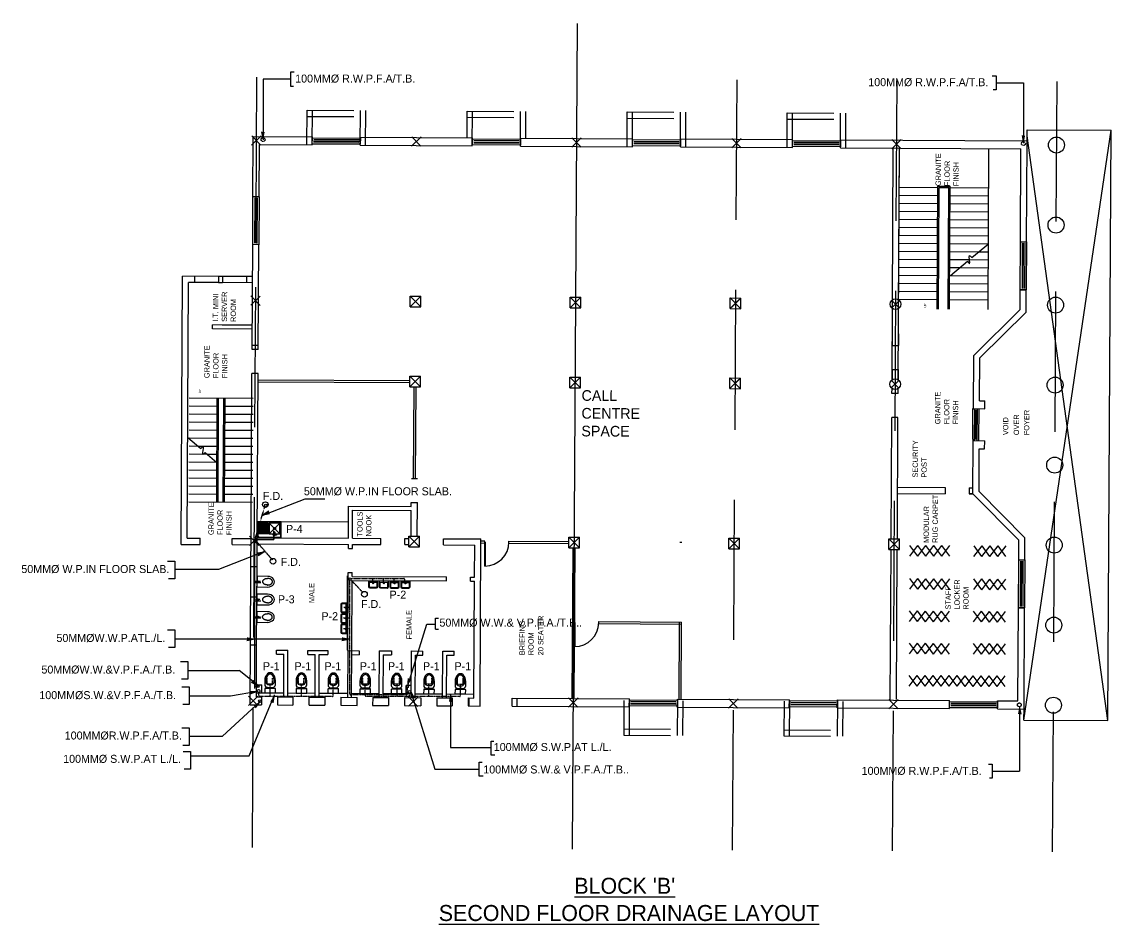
# Model space of a CAD drawing. Extents: x -2017610 to 288295, y -481381 to 250994.
# Drawn here: x 22528 to 63374, y -198525 to -164694 of the extents above; entities that cross this region are included whole.
import ezdxf

# ---------------------------------------------------------------- set-up
doc = ezdxf.new("R2010")
doc.units = 0
doc.header["$LTSCALE"] = 7
doc.header["$MEASUREMENT"] = 0
doc.linetypes.add('DASHED2', pattern=[0.375, 0.25, -0.125])
doc.linetypes.add('HIDDEN', pattern=[0.375, 0.25, -0.125])
doc.layers.get('0').update_dxf_attribs({"linetype": 'CONTINUOUS'})
for name, color, linetype in [('DIM', 1, 'CONTINUOUS'), ('DOORS', 8, 'CONTINUOUS'), ('DRAINAGE', 6, 'CONTINUOUS'), ('FIXTURES', 7, 'CONTINUOUS'), ('GRIDLINES', 8, 'DASHED2'), ('HANDRAILS', 8, 'CONTINUOUS'), ('LAYER1', 8, 'CONTINUOUS'), ('LAYER2', 8, 'CONTINUOUS'), ('LAYER4', 8, 'CONTINUOUS'), ('LAYER5', 8, 'CONTINUOUS'), ('SUPERVISOR_S_SEAT', 8, 'CONTINUOUS'), ('TEXT', 8, 'CONTINUOUS'), ('TEXT3', 8, 'CONTINUOUS'), ('WALLS', 8, 'CONTINUOUS'), ('WIN_DOORS', 8, 'CONTINUOUS'), ('WINDOWS_DOORS', 8, 'CONTINUOUS')]:
    doc.layers.add(name, color=color, linetype=linetype)
doc.styles.add('LUCY', font='lsansi.ttf')
doc.styles.add('STYLUS', font='stylu.ttf')

# ---------------------------------------------------------------- blocks, each defined once
blk = doc.blocks.new('W1800')
at = {"layer": 'WINDOWS_DOORS'}
for p, q in [((0, -1800), (0, 0)), ((0, 0), (230, 0)), ((230, 0), (230, -1800)), ((69, -1750), (69, -50)), ((114, -50), (114, -1750)), ((161, -1750), (161, -50)), ((230, -1800), (0, -1800))]:
    blk.add_line(p, q, dxfattribs=at)
blk = doc.blocks.new('W1200')
for p, q in [((50, 230), (0, 230)), ((0, 165), (1200, 165)), ((0, 65), (1200, 65)), ((0, 0), (50, 0)), ((50, 230), (1200, 230)), ((50, 65), (50, 165)), ((50, 125), (1150, 125)), ((50, 105), (1150, 105)), ((50, 0), (1200, 0)), ((1200, 230), (1150, 230)), ((1150, 165), (1150, 65)), ((1150, 0), (1200, 0))]:
    blk.add_line(p, q)
blk = doc.blocks.new('STEP_ARROW')
at = {"layer": 'TEXT', "insert": (4454, 51), "char_height": 80, "width": 68, "attachment_point": 7}
blk.add_mtext('{\\fStylus BT|b0|i0|c0|p34;UP}', dxfattribs=at)
blk = doc.blocks.new('STEP_CUT')
at = {"layer": 'HANDRAILS', "linetype": 'CONTINUOUS'}
for p, q in [((333, 571), (-86, 79)), ((-225, -85), (-599, -524))]:
    blk.add_line(p, q, dxfattribs=at)
for points, knots in [([(-224, 17), (-266, 20), (-337, 17), (-265, -49), (-225, -85)], [321.725709, 321.725709, 321.725709, 321.725709, 418.129398, 535.034836, 535.034836, 535.034836, 535.034836]), ([(-86, 79), (-42, 49), (80, -36), (-134, 10), (-224, 17)], [0, 0, 0, 0, 115.30598, 321.725709, 321.725709, 321.725709, 321.725709])]:
    blk.add_open_spline(points, degree=3, knots=knots, dxfattribs=at)
blk = doc.blocks.new('WC')
for p, q in [((0, 458), (0, 308)), ((50, 458), (50, 408)), ((350, 408), (350, 458)), ((400, 308), (400, 458)), ((0, 150), (0, 0)), ((0, 0), (400, 0)), ((25, 175), (375, 175)), ((100, 208), (300, 208)), ((150, 308), (250, 308)), ((190, 208), (190, 175)), ((210, 208), (210, 175)), ((400, 0), (400, 150))]:
    blk.add_line(p, q)
for centre, radius, start, end in [((100, 308), 100, 180, 270), ((25, 150), 25, 90, 180), ((150, 408), 100, 180, 270), ((250, 408), 100, 270, 0), ((300, 308), 100, 270, 0), ((300, 308), 100, 270, 0), ((375, 150), 25, 360, 90)]:
    blk.add_arc(centre, radius, start, end)
blk.add_ellipse((200, 458), major_axis=(0, 300), ratio=0.666667, start_param=4.712389, end_param=7.853982)
blk.add_open_spline([(350, 458), (350, 466), (350, 474), (348, 496), (347, 510), (342, 537), (339, 551), (332, 576), (327, 588), (318, 611), (312, 622), (301, 641), (294, 650), (283, 665), (277, 670), (266, 681), (261, 685), (250, 693), (244, 696), (233, 701), (228, 703), (217, 706), (212, 707), (201, 708), (196, 708), (185, 706), (180, 705), (169, 702), (163, 700), (152, 694), (147, 691), (136, 682), (130, 678), (119, 667), (114, 661), (104, 647), (99, 640), (89, 624), (85, 616), (77, 598), (73, 589), (66, 569), (63, 559), (58, 538), (56, 527), (53, 506), (52, 494), (50, 475), (50, 466), (50, 458)], degree=3, knots=[4.712389, 4.712389, 4.712389, 4.712389, 4.805294, 4.805294, 4.96378, 4.96378, 5.122267, 5.122267, 5.280753, 5.280753, 5.439239, 5.439239, 5.597725, 5.597725, 5.724795, 5.724795, 5.851866, 5.851866, 5.978936, 5.978936, 6.106006, 6.106006, 6.233076, 6.233076, 6.360146, 6.360146, 6.487216, 6.487216, 6.614287, 6.614287, 6.741357, 6.741357, 6.868427, 6.868427, 6.995497, 6.995497, 7.122567, 7.122567, 7.249638, 7.249638, 7.376708, 7.376708, 7.503778, 7.503778, 7.630848, 7.630848, 7.757918, 7.757918, 7.853982, 7.853982, 7.853982, 7.853982])
blk = doc.blocks.new('BIDET')
for p, q in [((0, 400), (0, 0)), ((0, 0), (400, 0)), ((0, 0), (200, 0)), ((0, 0), (200, 0)), ((400, 0), (400, 400))]:
    blk.add_line(p, q)
for radius in [23.9, 18.9, 13.9]:
    blk.add_circle((200, 50), radius)
blk.add_ellipse((200, 400), major_axis=(0, 256), ratio=0.780874, start_param=4.712389, end_param=7.853982)
for points in [[(325, 400), (325, 406), (325, 413), (323, 429), (322, 439), (318, 459), (316, 469), (309, 487), (306, 496), (298, 512), (293, 520), (284, 534), (279, 540), (268, 551), (263, 556), (252, 564), (246, 568), (235, 574), (229, 576), (218, 579), (213, 580), (202, 581), (197, 581), (186, 580), (180, 579), (169, 576), (164, 573), (153, 567), (147, 564), (136, 555), (131, 550), (120, 538), (115, 532), (106, 518), (101, 510), (93, 494), (90, 485), (84, 466), (81, 457), (78, 437), (76, 427), (75, 411), (75, 406), (75, 400)], [(325, 400), (325, 394), (325, 387), (323, 371), (322, 361), (318, 341), (316, 331), (309, 313), (306, 304), (298, 288), (293, 280), (284, 266), (279, 260), (268, 249), (263, 244), (252, 236), (246, 232), (235, 226), (229, 224), (218, 221), (213, 220), (202, 219), (197, 219), (186, 220), (180, 221), (169, 224), (164, 227), (153, 233), (147, 236), (136, 245), (131, 250), (120, 262), (115, 268), (106, 282), (101, 290), (93, 306), (90, 315), (84, 334), (81, 343), (78, 363), (76, 373), (75, 389), (75, 394), (75, 400)]]:
    blk.add_open_spline(points, degree=3, knots=[4.712389, 4.712389, 4.712389, 4.712389, 4.809848, 4.809848, 4.965569, 4.965569, 5.121291, 5.121291, 5.277012, 5.277012, 5.432733, 5.432733, 5.588455, 5.588455, 5.744176, 5.744176, 5.899897, 5.899897, 6.055619, 6.055619, 6.21134, 6.21134, 6.367061, 6.367061, 6.522783, 6.522783, 6.678504, 6.678504, 6.834226, 6.834226, 6.989947, 6.989947, 7.145668, 7.145668, 7.30139, 7.30139, 7.457111, 7.457111, 7.612832, 7.612832, 7.768554, 7.768554, 7.853982, 7.853982, 7.853982, 7.853982])
blk = doc.blocks.new('900_DOOR_2')
at = {"layer": 'LAYER5'}
for p, q in [((900, 20), (0, 20)), ((900, 0), (0, 0))]:
    blk.add_line(p, q, dxfattribs=at)
blk.add_arc((0, 0), 900, 0, 90, dxfattribs=at)
blk = doc.blocks.new('SINK900')
for p, q in [((0, 600), (0, 0)), ((900, 600), (0, 600)), ((0, 600), (50, 600)), ((0, 600), (100, 600)), ((20, 580), (20, 20)), ((880, 580), (20, 580)), ((450, 450), (50, 50)), ((50, 450), (450, 50)), ((50, 450), (50, 50)), ((450, 450), (50, 450)), ((168, 489), (325, 489)), ((230, 518), (230, 390)), ((230, 518), (260, 518)), ((260, 518), (260, 390)), ((450, 50), (450, 450)), ((450, 50), (450, 450)), ((450, 450), (850, 450)), ((490, 50), (490, 450)), ((490, 425), (850, 425)), ((850, 450), (850, 50)), ((880, 20), (880, 580)), ((900, 0), (900, 600)), ((0, 0), (900, 0)), ((20, 20), (880, 20)), ((50, 50), (450, 50)), ((260, 390), (230, 390)), ((490, 400), (850, 400)), ((490, 375), (850, 375)), ((490, 350), (850, 350)), ((490, 325), (850, 325)), ((490, 300), (850, 300)), ((490, 275), (850, 275)), ((850, 250), (490, 250)), ((850, 225), (490, 225)), ((850, 225), (490, 225)), ((850, 200), (490, 200)), ((850, 175), (490, 175)), ((850, 150), (490, 150)), ((850, 125), (490, 125)), ((850, 100), (490, 100)), ((850, 75), (490, 75)), ((850, 50), (490, 50))]:
    blk.add_line(p, q)
for centre, radius in [((197, 485), 20), ((288, 485), 20), ((250, 250), 40), ((250, 250), 30)]:
    blk.add_circle(centre, radius)
blk = doc.blocks.new('BASIN350')
for p, q in [((0, 200), (0, 0)), ((0, 0), (350, 0)), ((25, 200), (25, 50)), ((25, 50), (325, 50)), ((300, 250), (50, 250)), ((300, 225), (50, 225)), ((325, 50), (325, 200)), ((350, 0), (350, 200))]:
    blk.add_line(p, q)
for radius in [17.4, 12.4]:
    blk.add_circle((175, 75), radius)
for centre, radius, start, end in [((50, 200), 50, 90, 180), ((50, 200), 25, 90, 180), ((300, 200), 50, 0, 90), ((300, 200), 25, 360, 90)]:
    blk.add_arc(centre, radius, start, end)

msp = doc.modelspace()

# ---------------------------------------------------------------- linework, layer by layer
at = {"layer": 'DRAINAGE', "color": 6, "linetype": 'HIDDEN'}
for p, q in [((31276.2, -184093.4), (31631.7, -182897.3)), ((31977.7, -183796.2), (31977.7, -184108.7)), ((31262.7, -184104.6), (31921.1, -184863.6)), ((31263.3, -184105.2), (31977.7, -184105.2)), ((31263.3, -189580.9), (31263.3, -184105.2)), ((31272.3, -185670), (31480.3, -185670)), ((34822.6, -189893.7), (34822.6, -185620.6)), ((34861.7, -185612.9), (35307.6, -186074.6)), ((34869.9, -185565.2), (36851.1, -185565.2)), ((35677.1, -185571.5), (35677.1, -185751.9)), ((36078.2, -185570.2), (36078.2, -185750.7)), ((36479.9, -185569), (36479.9, -185749.4)), ((36881.1, -185595.2), (36881.1, -185742.5)), ((31263.3, -186335.4), (31471.4, -186335.4)), ((34597.7, -186640.8), (34822.6, -186640.8)), ((31266, -187001.5), (31474, -187001.5)), ((34583.5, -187043.4), (34820.1, -187043.4)), ((34590.6, -187443.6), (34827.1, -187443.6)), ((31293.3, -189610.9), (31380.4, -189610.9)), ((36954.5, -189923.7), (34852.6, -189923.7)), ((36984.5, -189893.7), (36984.5, -189657.8))]:
    msp.add_line(p, q, dxfattribs=at)
at = {"layer": 'DRAINAGE', "color": 3, "linetype": 'HIDDEN'}
for p, q in [((31730.1, -189515.5), (31730.1, -189301.8)), ((31730.1, -189515.5), (31933.4, -189515.5)), ((31835.2, -189987.2), (31835.2, -189515.5)), ((31933.4, -189515.5), (31933.4, -189301.8)), ((32905.1, -189515.5), (32905.1, -189301.8)), ((32905.1, -189515.5), (33108.5, -189515.5)), ((33010.8, -189987.2), (33010.8, -189515.5)), ((33108.5, -189515.5), (33108.5, -189301.8)), ((34106.2, -189515.5), (34106.2, -189301.8)), ((34106.2, -189515.5), (34309.6, -189515.5)), ((34208.1, -189957.2), (34208.1, -189515.5)), ((34309.6, -189515.5), (34309.6, -189301.8)), ((35313.5, -189515.5), (35313.5, -189301.8)), ((35313.5, -189515.5), (35516.8, -189515.5)), ((35404.6, -189957.2), (35404.6, -189515.5)), ((35516.8, -189515.5), (35516.8, -189301.8)), ((36486.9, -189515.5), (36486.9, -189301.8)), ((36486.9, -189515.5), (36690.2, -189515.5)), ((36601, -189987.2), (36601, -189515.5)), ((36690.2, -189515.5), (36690.2, -189301.8)), ((37693.7, -189515.5), (37693.7, -189301.8)), ((37693.7, -189515.5), (37897, -189515.5)), ((37785.6, -189987.2), (37785.6, -189515.5)), ((37897, -189515.5), (37897, -189301.8)), ((38867.5, -189520.5), (38867.5, -189306.8)), ((38867.8, -189520.5), (39071.1, -189520.5)), ((38982, -189957.2), (38982, -189520.5)), ((39070.8, -189520.5), (39070.8, -189306.8)), ((31417.5, -189957.2), (31417.5, -189827)), ((37064.3, -189987.2), (37064.3, -189859.5)), ((38981.9, -189800.7), (38981.9, -189565.2)), ((34178.1, -189987.2), (31447.5, -189987.2)), ((38952, -189987.2), (35434.6, -189987.2))]:
    msp.add_line(p, q, dxfattribs=at)
at = {"layer": 'DRAINAGE', "color": 6, "linetype": 'HIDDEN'}
for centre in [(31575.2, -169110.1), (60083, -169260.2), (59930.5, -190302.3)]:
    msp.add_circle(centre, 72.8, dxfattribs=at)
at = {"layer": 'DRAINAGE', "color": 6}
for centre, radius in [((31392.8, -189613.2), 37.5), ((36987.5, -189627.8), 37.5), ((31459.4, -190166.4), 50)]:
    msp.add_circle(centre, radius, dxfattribs=at)
at = {"layer": 'DRAINAGE', "color": 3, "linetype": 'HIDDEN'}
msp.add_circle((31409.2, -189777.7), 50, dxfattribs=at)
at = {"layer": 'DRAINAGE', "color": 3}
msp.add_circle((37063.7, -189809.5), 50, dxfattribs=at)
at = {"layer": 'DRAINAGE', "color": 6, "linetype": 'HIDDEN'}
for centre, start, end in [((36851.1, -185595.2), 360, 90), ((31293.3, -189580.9), 180, 270), ((34852.6, -189893.7), 180, 270), ((36954.5, -189893.7), 270, 0)]:
    msp.add_arc(centre, 30, start, end, dxfattribs=at)
at = {"layer": 'DRAINAGE', "color": 3, "linetype": 'HIDDEN'}
for centre, start, end in [((31447.5, -189957.2), 180, 270), ((34178.1, -189957.2), 270, 360), ((35434.6, -189957.2), 180, 270), ((38952, -189957.2), 270, 0)]:
    msp.add_arc(centre, 30, start, end, dxfattribs=at)
at = {"layer": 'FIXTURES'}
for p, q in [((34778.4, -183454), (31358.5, -183435.3)), ((36570.7, -189687.3), (36570.7, -189719.8)), ((36590.7, -189687.3), (36590.7, -189719.8)), ((38960.8, -189642.6), (38960.8, -189675.2)), ((38980.8, -189642.6), (38980.8, -189675.2))]:
    msp.add_line(p, q, dxfattribs=at)
for centre, radius in [((31660.7, -182795), 106.3), ((31676.1, -182824.8), 46.8), ((31947.9, -184918.6), 106.3), ((35377.1, -186155.1), 106.3)]:
    msp.add_circle(centre, radius, dxfattribs=at)
at = {"layer": 'GRIDLINES', "ltscale": 3000}
for p, q in [((31176.6, -195646.5), (31359.4, -164694.5)), ((49176.3, -195745), (49359.1, -164793)), ((55176.3, -195777.9), (55359, -164825.8)), ((61176.2, -195810.7), (61358.9, -164858.7))]:
    msp.add_line(p, q, dxfattribs=at)
at = {"layer": 'GRIDLINES', "color": 206, "linetype": 'CONTINUOUS', "ltscale": 3000}
for p, q in [((39744.6, -184156.2), (39894.6, -184157)), ((39744.6, -184158.7), (39894.6, -184159.5)), ((39894.2, -184234.5), (39894.6, -184159.5)), ((47202, -184199.5), (47277, -184199.9)), ((39744.2, -184233.7), (39894.2, -184234.5)), ((44160.2, -187257.9), (44160.6, -187182.9))]:
    msp.add_line(p, q, dxfattribs=at)
at = {"layer": 'HANDRAILS'}
for p, q in [((56852.5, -175464.4), (56877.7, -170854.8)), ((56877.7, -170854.8), (57332.7, -170857.3)), ((56902.5, -175464.7), (56927.4, -170905)), ((56927.4, -170905), (57282.4, -170907)), ((57257.5, -175466.6), (57282.4, -170907)), ((57322.6, -172707.2), (57332.7, -170857.3)), ((57307.5, -175466.9), (57322.6, -172707.2)), ((58152.5, -173535.7), (58770.9, -173015.2)), ((57354.4, -174207.4), (57987.5, -173674.5)), ((29838.4, -182714.2), (29859.7, -178814.3)), ((29888.4, -182714.5), (29909.7, -178814.5)), ((30083.4, -182715.5), (30104.7, -178815.6)), ((30133.4, -182715.8), (30154.7, -178815.9))]:
    msp.add_line(p, q, dxfattribs=at)
msp.add_spline([(57987.5, -173674.5), (58061.8, -173762.7), (58063.5, -173459.9), (58152.5, -173535.7)], degree=3, dxfattribs=at)
at = {"layer": 'LAYER1'}
for p, q in [((31497.6, -168975.8), (31145.7, -169323.9)), ((31147.6, -168973.9), (31495.7, -169325.8)), ((37497.5, -169008.7), (37145.6, -169356.7)), ((37147.5, -169006.7), (37495.6, -169358.7)), ((43497.4, -169041.5), (43145.5, -169389.6)), ((43147.4, -169039.6), (43495.5, -169391.5)), ((49497.3, -169074.3), (49145.4, -169422.4)), ((49147.3, -169072.4), (49495.4, -169424.3)), ((60103.2, -190872.7), (63374.3, -168760.3)), ((60221.8, -169193), (60224.3, -168743.1)), ((63253.1, -190890), (60223.1, -168968.1)), ((60224.3, -168743.1), (63374.3, -168760.3)), ((63253.1, -190890), (63374.3, -168760.3)), ((55497.2, -169107.2), (55145.3, -169455.3)), ((55147.2, -169105.3), (55495.3, -169457.2)), ((55427.4, -170896.8), (56877.4, -170904.8)), ((57332.4, -170907.3), (58782.4, -170915.2)), ((55424.2, -171496.8), (56874.1, -171504.8)), ((55425.8, -171196.8), (56875.8, -171204.8)), ((57329.1, -171507.2), (58779.1, -171515.2)), ((57330.8, -171207.3), (58780.8, -171215.2)), ((55422.5, -171796.8), (56872.5, -171804.8)), ((57327.5, -171807.2), (58777.5, -171815.2)), ((55420.9, -172096.8), (56870.9, -172104.7)), ((57325.8, -172107.2), (58775.8, -172115.2)), ((55417.6, -172696.8), (56867.6, -172704.7)), ((55419.2, -172396.8), (56869.2, -172404.7)), ((57322.6, -172707.2), (58772.5, -172715.2)), ((57324.2, -172407.2), (58774.2, -172415.2)), ((55416, -172996.8), (56865.9, -173004.7)), ((57320.9, -173007.2), (58770.9, -173015.2)), ((55414.3, -173296.8), (56864.3, -173304.7)), ((57319.3, -173307.2), (58416.8, -173313.2)), ((58416.8, -173313.2), (58769.3, -173315.2)), ((55411, -173896.8), (56861, -173904.7)), ((55412.7, -173596.8), (56862.6, -173604.7)), ((57316, -173907.2), (57708.5, -173909.4)), ((57317.6, -173607.2), (58058.7, -173611.3)), ((57708.5, -173909.4), (58766, -173915.1)), ((58058.7, -173611.3), (58767.6, -173615.2)), ((55409.4, -174196.8), (56859.4, -174204.7)), ((57314.4, -174207.2), (58764.3, -174215.1)), ((55406.1, -174796.8), (56856.1, -174804.7)), ((55407.7, -174496.8), (56857.7, -174504.7)), ((57311.1, -174807.2), (58761, -174815.1)), ((57312.7, -174507.2), (58762.7, -174515.1)), ((31464.8, -174975.7), (31112.9, -175323.8)), ((31114.8, -174973.8), (31462.8, -175325.7)), ((37087.6, -175381.5), (37489.8, -174983.7)), ((37089.8, -174981.5), (37487.6, -175383.7)), ((43087.5, -175414.4), (43489.7, -175016.5)), ((43089.7, -175014.4), (43487.5, -175416.5)), ((49087.4, -175447.2), (49489.6, -175049.4)), ((49089.6, -175047.2), (49487.4, -175449.4)), ((49430.7, -175107.6), (49146.3, -175388.9)), ((49147.9, -175106.1), (49429.2, -175390.5)), ((55430.6, -175140.5), (55146.3, -175421.8)), ((55147.8, -175138.9), (55429.1, -175423.3)), ((55404.5, -175096.8), (56854.4, -175104.7)), ((57309.4, -175107.2), (58759.4, -175115.1)), ((37071.2, -178381.5), (37473.4, -177983.7)), ((37073.4, -177981.5), (37471.2, -178383.7)), ((43071.1, -178414.3), (43473.3, -178016.5)), ((43073.3, -178014.3), (43471.1, -178416.5)), ((49071, -178447.2), (49473.2, -178049.3)), ((49073.2, -178047.2), (49471, -178449.3)), ((49414.3, -178107.6), (49129.9, -178388.9)), ((49131.5, -178106.1), (49412.8, -178390.4)), ((55414.2, -178140.4), (55129.8, -178421.7)), ((55131.4, -178138.9), (55412.7, -178423.3)), ((31204.7, -178821.6), (28809.8, -178808.5)), ((29858.1, -179114.3), (28808.1, -179108.5)), ((31203.1, -179121.6), (30153.1, -179115.9)), ((29854.8, -179714.3), (28804.8, -179708.5)), ((29856.5, -179414.3), (28806.5, -179408.5)), ((31199.8, -179721.6), (30149.8, -179715.9)), ((31201.4, -179421.6), (30151.5, -179415.9)), ((29853.2, -180014.2), (28803.2, -180008.5)), ((31198.2, -180021.6), (30148.2, -180015.9)), ((29851.5, -180314.2), (28801.6, -180308.5)), ((31196.5, -180321.6), (30146.5, -180315.9)), ((29495.6, -180912.3), (28798.3, -180908.5)), ((29144.8, -180610.4), (28799.9, -180608.5)), ((29849.9, -180614.2), (29144.8, -180610.4)), ((29848.3, -180914.2), (29495.6, -180912.3)), ((31193.2, -180921.6), (30143.2, -180915.9)), ((31194.9, -180621.6), (30144.9, -180615.9)), ((29846.6, -181214.2), (28796.6, -181208.5)), ((31191.6, -181221.6), (30141.6, -181215.8)), ((29845, -181514.2), (28795, -181508.5)), ((31190, -181521.6), (30140, -181515.8)), ((29841.7, -182114.2), (28791.7, -182108.5)), ((29843.3, -181814.2), (28793.3, -181808.5)), ((31186.7, -182121.6), (30136.7, -182115.8)), ((31188.3, -181821.6), (30138.3, -181815.8)), ((29840, -182414.2), (28790.1, -182408.5)), ((31185, -182421.6), (30135, -182415.8)), ((31183.4, -182721.6), (28788.4, -182708.5)), ((31415.5, -183975.6), (31063.6, -184323.7)), ((31065.5, -183973.7), (31413.6, -184325.6)), ((37041.1, -184378.6), (37443.3, -183980.8)), ((37043.3, -183978.6), (37441.1, -184380.8)), ((43038.3, -184414.2), (43440.5, -184016.4)), ((43040.5, -184014.2), (43438.3, -184416.4)), ((49038.2, -184447.1), (49440.4, -184049.3)), ((49040.4, -184047.1), (49438.2, -184449.2)), ((55038.1, -184479.9), (55440.3, -184082.1)), ((55040.3, -184079.9), (55438.1, -184482.1)), ((56117.3, -184323.6), (55815.1, -184721.9)), ((55817.3, -184322), (56115.1, -184723.6)), ((56417.3, -184325.2), (56115.1, -184723.6)), ((56117.3, -184323.6), (56415.1, -184725.2)), ((56717.3, -184326.9), (56415.1, -184725.2)), ((56417.3, -184325.2), (56715.1, -184726.9)), ((57017.3, -184328.5), (56715.1, -184726.9)), ((56717.3, -184326.9), (57015.1, -184728.5)), ((57317.3, -184330.2), (57015.1, -184728.5)), ((57017.3, -184328.5), (57315.1, -184730.2)), ((58517.3, -184336.7), (58215.1, -184735.1)), ((58217.3, -184335.1), (58515.1, -184736.7)), ((58817.3, -184338.4), (58515.1, -184736.7)), ((58517.3, -184336.7), (58815.1, -184738.4)), ((59117.3, -184340), (58815.1, -184738.4)), ((58817.3, -184338.4), (59115.1, -184740)), ((59417.3, -184341.7), (59115.1, -184740)), ((59117.3, -184340), (59415.1, -184741.6)), ((56110.5, -185570.4), (55808.3, -185968.8)), ((55810.5, -185568.8), (56108.3, -185970.4)), ((56410.5, -185572), (56108.3, -185970.4)), ((56110.5, -185570.4), (56408.3, -185972)), ((56710.5, -185573.7), (56408.3, -185972)), ((56410.5, -185572), (56708.3, -185973.7)), ((57010.5, -185575.3), (56708.3, -185973.7)), ((56710.5, -185573.7), (57008.3, -185975.3)), ((57310.5, -185577), (57008.3, -185975.3)), ((57010.5, -185575.3), (57308.3, -185977)), ((58510.4, -185583.5), (58208.3, -185981.9)), ((58210.4, -185581.9), (58508.3, -185983.5)), ((58810.4, -185585.2), (58508.3, -185983.5)), ((58510.4, -185583.5), (58808.2, -185985.2)), ((59110.4, -185586.8), (58808.2, -185985.2)), ((58810.4, -185585.2), (59108.2, -185986.8)), ((59410.4, -185588.5), (59108.2, -185986.8)), ((59110.4, -185586.8), (59408.2, -185988.5)), ((56103.8, -186781.6), (55801.7, -187179.9)), ((55803.9, -186780), (56101.7, -187181.6)), ((56403.8, -186783.2), (56101.7, -187181.6)), ((56103.8, -186781.6), (56401.7, -187183.2)), ((56703.8, -186784.9), (56401.7, -187183.2)), ((56403.8, -186783.2), (56701.6, -187184.9)), ((57003.8, -186786.5), (56701.6, -187184.9)), ((56703.8, -186784.9), (57001.6, -187186.5)), ((57303.8, -186788.2), (57001.6, -187186.5)), ((57003.8, -186786.5), (57301.6, -187188.2)), ((58503.8, -186794.7), (58201.6, -187193.1)), ((58203.8, -186793.1), (58501.6, -187194.7)), ((58803.8, -186796.4), (58501.6, -187194.7)), ((58503.8, -186794.7), (58801.6, -187196.4)), ((59103.8, -186798), (58801.6, -187196.4)), ((58803.8, -186796.4), (59101.6, -187198)), ((59403.8, -186799.7), (59101.6, -187198)), ((59103.8, -186798), (59401.6, -187199.7)), ((56097.2, -187992.8), (55795, -188391.1)), ((55797.2, -187991.1), (56095, -188392.8)), ((56397.2, -187994.4), (56095, -188392.8)), ((56097.2, -187992.8), (56395, -188394.4)), ((56697.2, -187996.1), (56395, -188394.4)), ((56397.2, -187994.4), (56695, -188396.1)), ((56997.2, -187997.7), (56695, -188396.1)), ((56697.2, -187996.1), (56995, -188397.7)), ((57297.2, -187999.3), (56995, -188397.7)), ((56997.2, -187997.7), (57295, -188399.3)), ((58497.2, -188005.9), (58195, -188404.3)), ((58197.2, -188004.3), (58495, -188405.9)), ((58797.2, -188007.6), (58495, -188405.9)), ((58497.2, -188005.9), (58795, -188407.6)), ((59097.2, -188009.2), (58795, -188407.6)), ((58797.2, -188007.6), (59095, -188409.2)), ((59397.2, -188010.8), (59095, -188409.2)), ((59097.2, -188009.2), (59395, -188410.8)), ((56090.6, -189198.9), (55788.4, -189597.3)), ((55790.6, -189197.3), (56088.4, -189598.9)), ((56390.6, -189200.5), (56088.4, -189598.9)), ((56090.6, -189198.9), (56388.4, -189600.5)), ((56690.6, -189202.2), (56388.4, -189600.5)), ((56390.6, -189200.5), (56688.4, -189602.2)), ((56990.6, -189203.8), (56688.4, -189602.2)), ((56690.6, -189202.2), (56988.4, -189603.8)), ((57290.6, -189205.5), (56988.4, -189603.8)), ((56990.6, -189203.8), (57288.4, -189605.5)), ((57590.6, -189207.1), (57288.4, -189605.5)), ((57290.6, -189205.5), (57588.4, -189607.1)), ((57890.6, -189208.8), (57588.4, -189607.1)), ((57590.6, -189207.1), (57888.4, -189608.7)), ((58190.6, -189210.4), (57888.4, -189608.7)), ((57890.6, -189208.8), (58188.4, -189610.4)), ((58490.6, -189212), (58188.4, -189610.4)), ((58190.6, -189210.4), (58488.4, -189612)), ((58790.6, -189213.7), (58488.4, -189612)), ((58490.6, -189212), (58788.4, -189613.7)), ((59090.6, -189215.3), (58788.4, -189613.7)), ((58790.6, -189213.7), (59088.4, -189615.3)), ((59390.6, -189217), (59088.4, -189615.3)), ((59090.6, -189215.3), (59388.4, -189617)), ((31382.7, -189975.5), (31030.7, -190323.6)), ((31032.7, -189973.6), (31380.7, -190325.5)), ((37382.6, -190008.3), (37030.7, -190356.4)), ((37032.6, -190006.4), (37380.7, -190358.3)), ((43382.5, -190041.2), (43030.6, -190389.3)), ((43032.5, -190039.3), (43380.6, -190391.2)), ((49382.4, -190074), (49030.5, -190422.1)), ((49032.4, -190072.1), (49380.5, -190424)), ((55382.3, -190106.9), (55030.4, -190454.9)), ((55032.3, -190105), (55380.4, -190456.9)), ((60103.2, -190872.7), (60105.6, -190422.7)), ((60103.2, -190872.7), (63253.1, -190890))]:
    msp.add_line(p, q, dxfattribs=at)
at = {"layer": 'LAYER2'}
for p, q in [((37087.6, -175381.5), (37089.8, -174981.5)), ((37089.8, -174981.5), (37489.8, -174983.7)), ((37487.6, -175383.7), (37489.8, -174983.7)), ((43087.5, -175414.4), (43089.7, -175014.4)), ((43089.7, -175014.4), (43489.7, -175016.5)), ((43487.5, -175416.5), (43489.7, -175016.5)), ((49087.4, -175447.2), (49089.6, -175047.2)), ((49089.6, -175047.2), (49489.6, -175049.4)), ((49487.4, -175449.4), (49489.6, -175049.4)), ((37087.6, -175381.5), (37487.6, -175383.7)), ((43087.5, -175414.4), (43487.5, -175416.5)), ((49087.4, -175447.2), (49487.4, -175449.4)), ((37071.2, -178381.5), (37073.4, -177981.5)), ((37073.4, -177981.5), (37473.4, -177983.7)), ((37471.2, -178383.7), (37473.4, -177983.7)), ((43071.1, -178414.3), (43073.3, -178014.3)), ((43073.3, -178014.3), (43473.3, -178016.5)), ((43471.1, -178416.5), (43473.3, -178016.5)), ((49071, -178447.2), (49073.2, -178047.2)), ((49073.2, -178047.2), (49473.2, -178049.3)), ((49471, -178449.3), (49473.2, -178049.3)), ((37071.2, -178381.5), (37471.2, -178383.7)), ((43071.1, -178414.3), (43471.1, -178416.5)), ((49071, -178447.2), (49471, -178449.3)), ((37041.1, -184378.6), (37043.3, -183978.6)), ((37043.3, -183978.6), (37443.3, -183980.8)), ((37441.1, -184380.8), (37443.3, -183980.8)), ((43038.3, -184414.2), (43040.5, -184014.2)), ((43040.5, -184014.2), (43440.5, -184016.4)), ((43438.3, -184416.4), (43440.5, -184016.4)), ((49038.2, -184447.1), (49040.4, -184047.1)), ((49040.4, -184047.1), (49440.4, -184049.3)), ((49438.2, -184449.2), (49440.4, -184049.3)), ((55038.1, -184479.9), (55040.3, -184079.9)), ((55040.3, -184079.9), (55440.3, -184082.1)), ((55438.1, -184482.1), (55440.3, -184082.1)), ((37041.1, -184378.6), (37441.1, -184380.8)), ((43038.3, -184414.2), (43438.3, -184416.4)), ((49038.2, -184447.1), (49438.2, -184449.2)), ((55038.1, -184479.9), (55438.1, -184482.1))]:
    msp.add_line(p, q, dxfattribs=at)
for centre in [(55288.4, -175281.1), (55272, -178281.1)]:
    msp.add_circle(centre, 200, dxfattribs=at)
at = {"layer": 'LAYER4', "linetype": 'DASHED2', "ltscale": 1000}
for p, q in [((33220.8, -169310.3), (33227.9, -168010.3)), ((33226.7, -168240.3), (35426.6, -168252.3)), ((33227.9, -168010.3), (35427.9, -168022.3)), ((33420.8, -169311.4), (33427.9, -168011.4)), ((35220.8, -169321.2), (35227.9, -168021.2)), ((35420.8, -169322.3), (35427.9, -168022.3)), ((39222.4, -169043.1), (39227.8, -168043.1)), ((39226.6, -168273.1), (41426.5, -168285.2)), ((39227.8, -168043.1), (41427.8, -168055.2)), ((39420.7, -169344.2), (39427.8, -168044.2)), ((41220.7, -169354), (41227.8, -168054.1)), ((41422.3, -169055.1), (41427.8, -168055.2)), ((45220.6, -169375.9), (45227.7, -168076)), ((45227.7, -168076), (47427.7, -168088)), ((45420.6, -169377), (45427.7, -168077.1)), ((47220.6, -169386.9), (47227.7, -168086.9)), ((47420.6, -169388), (47427.7, -168088)), ((51220.5, -169408.8), (51227.6, -168108.8)), ((51227.6, -168108.8), (53427.6, -168120.8)), ((51420.5, -169409.9), (51427.6, -168109.9)), ((53220.5, -169419.7), (53227.6, -168119.7)), ((53420.5, -169420.8), (53427.6, -168120.8)), ((45226.5, -168306), (47426.4, -168318)), ((51226.4, -168338.8), (53426.4, -168350.8)), ((45107, -190135.6), (45099.9, -191435.6)), ((45307, -190136.7), (45299.9, -191436.7)), ((51106.9, -190168.5), (51099.8, -191468.4)), ((51306.9, -190169.6), (51299.8, -191469.5)), ((53106.9, -190179.4), (53099.8, -191479.4)), ((53306.9, -190180.5), (53299.7, -191480.5)), ((45099.9, -191435.6), (47299.8, -191447.7)), ((45101.1, -191205.6), (47301.1, -191217.7)), ((51099.8, -191468.4), (53299.7, -191480.5)), ((51101, -191238.5), (53301, -191250.5))]:
    msp.add_line(p, q, dxfattribs=at)
at = {"layer": 'TEXT'}
for p, q in [((31971.6, -183781.9), (31971.6, -184105.6)), ((31260.7, -184103.6), (31971.6, -184103.6)), ((31260.7, -189684.4), (31260.7, -184103.6)), ((31260.7, -185715.1), (31492.9, -185715.1)), ((31260.7, -186405.8), (31492.9, -186405.8)), ((31260.7, -187041.2), (31492.9, -187041.2))]:
    msp.add_line(p, q, dxfattribs=at)
at = {"layer": 'TEXT3', "color": 1}
for p, q in [((32745.6, -166587.9), (32604.3, -166587.9)), ((32604.3, -166587.9), (32604.3, -167112)), ((31575.4, -166850), (31575.4, -169032.9)), ((32604.3, -166850), (31575.4, -166850)), ((58915.8, -166723), (59057.1, -166723)), ((59057.1, -166723), (59057.1, -167247)), ((59057.1, -166985), (60085.9, -166985)), ((60085.9, -166985), (60085.9, -169167.9)), ((32604.3, -167112), (32713.3, -167112)), ((59057.1, -167247), (58948.1, -167247)), ((31519.1, -168822.6), (31577.3, -169115.6)), ((60029.7, -168957.6), (60087.8, -169250.6)), ((31539.8, -183206.5), (33150.5, -182578.4)), ((33150.5, -182578.4), (33884.3, -182578.4)), ((31791.7, -183045.9), (31539.8, -183206.5)), ((29914.7, -185214.1), (31644.1, -184544.3)), ((31391.9, -184704.4), (31644.1, -184544.3)), ((27991.8, -184911.8), (28261.2, -184911.8)), ((28261.2, -184911.8), (28261.2, -185576)), ((28261.2, -185214.1), (29914.7, -185214.1)), ((28261.2, -185576), (28024.1, -185576)), ((38039.6, -187470), (38039.6, -187052.4)), ((38039.6, -187052.4), (38150.7, -187052.4)), ((37000.4, -189570.4), (37719.5, -187279)), ((37719.5, -187279), (38039.6, -187279)), ((38039.6, -187470), (38150.7, -187470)), ((27991.8, -187490), (28261.2, -187490)), ((28261.2, -187490), (28261.2, -188154.3)), ((28261.2, -187827.1), (34822.6, -187827.1)), ((30970.3, -187885.3), (31263.3, -187827.1)), ((34529.6, -187885.3), (34822.6, -187827.1)), ((28261.2, -188154.3), (28024.1, -188154.3)), ((28480.1, -188678.1), (28749.5, -188678.1)), ((28749.5, -188678.1), (28749.5, -189342.4)), ((28749.5, -189015.2), (30678.2, -189015.2)), ((31399.8, -189583.2), (30678.2, -189015.2)), ((28749.5, -189342.4), (28512.4, -189342.4)), ((31133.6, -189447.7), (31399.8, -189583.2)), ((37015.9, -189315.2), (36983.7, -189612.2)), ((28528.5, -189620.2), (28797.9, -189620.2)), ((28797.9, -189620.2), (28797.9, -190284.4)), ((30348.9, -189957.3), (31365.1, -189784.6)), ((31086, -189891), (31365.1, -189784.6)), ((31948.6, -190222), (32007.4, -189929.1)), ((37102.7, -189769.5), (38008.7, -192718.4)), ((37244.4, -190032.5), (37102.7, -189769.5)), ((38598.9, -189896.1), (38598.9, -191902.1)), ((38657, -190189.1), (38598.9, -189896.1)), ((28797.9, -190284.4), (28560.9, -190284.4)), ((28797.9, -189957.3), (30348.9, -189957.3)), ((30051.8, -191479.1), (31472, -190175.8)), ((31047.3, -192214.9), (31973.8, -189987.2)), ((31295.4, -190416.8), (31472, -190175.8)), ((59936, -190353.2), (59936, -192792.4)), ((59994.2, -190646.2), (59936, -190353.2)), ((28528.5, -191164.8), (28797.9, -191164.8)), ((28797.9, -191164.8), (28797.9, -191829)), ((28797.9, -191479.1), (30051.8, -191479.1)), ((28797.9, -191829), (28560.9, -191829)), ((38598.9, -191902.1), (40121.5, -191902.1)), ((40121.5, -192187.6), (40121.5, -191663.5)), ((40121.5, -191663.5), (40230.5, -191663.5)), ((28580.5, -192046.5), (28849.9, -192046.5)), ((28849.9, -192046.5), (28849.9, -192710.7)), ((28849.9, -192214.9), (31047.3, -192214.9)), ((40262.8, -192187.6), (40121.5, -192187.6)), ((28849.9, -192710.7), (28612.8, -192710.7)), ((38008.7, -192718.4), (39681.1, -192718.4)), ((39681.1, -192980.5), (39681.1, -192456.4)), ((39681.1, -192456.4), (39790.1, -192456.4)), ((58772.9, -192530.4), (58914.2, -192530.4)), ((58914.2, -192530.4), (58914.2, -193054.4)), ((58914.2, -192792.4), (59936, -192792.4)), ((39822.4, -192980.5), (39681.1, -192980.5)), ((58914.2, -193054.4), (58805.2, -193054.4))]:
    msp.add_line(p, q, dxfattribs=at)
msp.add_circle((31265.8, -184120.1), 39, dxfattribs=at)
at = {"layer": 'TEXT3', "color": 6}
msp.add_circle((34835.6, -185583.8), 39, dxfattribs=at)
at = {"layer": 'TEXT3', "color": 1}
for points in [[(31635.5, -168829.4), (31577.3, -169115.6), (31519.1, -168822.6)], [(60146, -168964.4), (60087.8, -169250.6), (60029.7, -168957.6)], [(31827.6, -183156.7), (31539.8, -183206.5), (31791.7, -183045.9)], [(31356.2, -184593.5), (31644.1, -184544.3), (31391.9, -184704.4)], [(30977.1, -187769), (31263.3, -187827.1), (30970.3, -187885.3)], [(34536.3, -187769), (34822.6, -187827.1), (34529.6, -187885.3)], [(31210.8, -189360.4), (31399.8, -189583.2), (31133.6, -189447.7)], [(37124.9, -189356.5), (36983.7, -189612.2), (37015.9, -189315.2)], [(31073.2, -189775.2), (31365.1, -189784.6), (31086, -189891)], [(31843.8, -190171.1), (32007.4, -189929.1), (31948.6, -190222)], [(37131.2, -190060.2), (37102.7, -189769.5), (37244.4, -190032.5)], [(38540.7, -190182.4), (38598.9, -189896.1), (38657, -190189.1)], [(31221.7, -190326.5), (31472, -190175.8), (31295.4, -190416.8)], [(59877.9, -190639.4), (59936, -190353.2), (59994.2, -190646.2)]]:
    msp.add_solid(points, dxfattribs=at)
at = {"layer": 'WALLS'}
for p, q in [((43176.4, -195712.2), (43359.2, -164760.1)), ((31195.2, -171249.2), (31207.5, -168999.2)), ((31207.5, -168999.2), (33422.4, -169011.4)), ((33420.8, -169311.4), (33422.4, -169011.4)), ((35220.8, -169321.2), (35222.4, -169021.2)), ((35222.4, -169021.2), (39422.3, -169044.2)), ((39420.7, -169344.2), (39422.3, -169044.2)), ((41220.7, -169354), (41222.3, -169054)), ((41222.3, -169054), (45422.3, -169077)), ((45420.6, -169377), (45422.3, -169077)), ((47220.6, -169386.9), (47222.2, -169086.9)), ((47222.2, -169086.9), (51422.2, -169109.9)), ((31425.2, -171250.5), (31435.8, -169300.5)), ((31435.8, -169300.5), (33420.8, -169311.4)), ((35220.8, -169321.2), (39420.7, -169344.2)), ((41220.7, -169354), (45420.6, -169377)), ((47220.6, -169386.9), (51420.5, -169409.9)), ((51420.5, -169409.9), (51422.2, -169109.9)), ((53220.5, -169419.7), (53222.1, -169119.7)), ((53220.5, -169419.7), (59990.4, -169456.8)), ((53222.1, -169119.7), (60222, -169158)), ((55157.9, -178116.8), (55205.3, -169455.6)), ((55387.9, -178118.1), (55435.3, -169456.9)), ((55402.5, -175456.5), (55435.3, -169456.9)), ((58757.4, -175474.9), (58790.4, -169450.2)), ((59971.3, -172946.7), (59990.4, -169456.8)), ((60201.3, -172948), (60221.8, -169193)), ((31425.2, -171250.5), (31195.2, -171249.2)), ((31163.8, -176979.1), (31185.3, -173049.2)), ((31415.3, -173050.4), (31185.3, -173049.2)), ((31393.8, -176980.4), (31415.3, -173050.4)), ((59971.3, -172946.7), (60201.3, -172948)), ((28498.8, -184284.6), (28553.8, -174234.8)), ((29906.3, -174242.2), (28553.8, -174234.8)), ((29006.3, -174237.3), (29005, -174467.3)), ((29906.3, -174242.2), (29905, -174472.2)), ((30056.3, -174243), (29906.3, -174242.2)), ((30056.3, -174243), (30055, -174473)), ((31178.7, -174249.2), (30056.3, -174243)), ((30956.2, -174247.9), (30955, -174477.9)), ((28730, -184055.9), (28782.5, -174466)), ((29905, -174472.2), (28782.5, -174466)), ((29905, -174472.2), (30055, -174473)), ((31177.5, -174479.1), (30055, -174473)), ((59957.4, -175481.4), (59961.4, -174746.7)), ((59961.4, -174746.7), (60191.4, -174748)), ((60186.9, -175578), (60191.4, -174748)), ((58218, -177201.9), (59957.4, -175481.4)), ((58447.5, -177298.5), (60186.9, -175578)), ((29673, -176210.9), (29673.8, -176060.9)), ((31168, -176219.1), (29673, -176210.9)), ((30046.3, -176063), (29673.8, -176060.9)), ((31168.8, -176069.1), (30046.3, -176063)), ((55167.3, -176395.5), (55165, -176830.5)), ((55397.3, -176396.7), (55395, -176831.7)), ((55397.3, -176396.7), (55398.6, -176166.8)), ((31164.7, -176819.1), (31394.7, -176820.4)), ((55165, -176830.5), (55395, -176831.7)), ((31393.8, -176980.4), (31163.8, -176979.1)), ((58207.1, -179197.2), (58218, -177201.9)), ((58438.7, -178898.4), (58447.5, -177298.5)), ((31125.5, -183974), (31158.9, -177879.1)), ((31388.9, -177880.4), (31158.9, -177879.1)), ((31355.5, -183975.3), (31388.9, -177880.4)), ((55160, -177730.5), (55157.9, -178116.8)), ((55160, -177730.5), (55390, -177731.7)), ((55390, -177731.7), (55387.9, -178118.1)), ((31387.2, -178187.9), (37072.1, -178219)), ((31387.6, -178112.9), (37072.5, -178144)), ((37214.9, -181817.3), (37233.7, -178382.4)), ((37289.9, -181817.7), (37308.7, -178382.8)), ((55155.1, -178630.5), (55156.1, -178444.1)), ((55385.1, -178631.7), (55386.1, -178445.3)), ((55385.1, -178631.7), (55155.1, -178630.5)), ((58438.7, -178898.4), (58638.7, -178899.5)), ((58637, -179199.5), (58638.7, -178899.5)), ((58207.1, -179197.2), (58637, -179199.5)), ((55125.3, -184080.4), (55150.2, -179530.4)), ((55380.2, -179531.7), (55150.2, -179530.4)), ((55355.3, -184081.6), (55380.2, -179531.7)), ((58189.6, -182392.4), (58200.5, -180397.2)), ((58200.5, -180397.2), (58630.5, -180399.5)), ((58628.8, -180699.5), (58630.5, -180399.5)), ((58420.1, -182298.4), (58428.8, -180698.4)), ((58428.8, -180698.4), (58628.8, -180699.5)), ((37137.4, -181816.9), (37367.4, -181818.1)), ((55365.9, -182146.9), (57150.8, -182156.7)), ((57150.8, -182156.7), (57149.6, -182386.7)), ((58050.8, -182161.6), (58049.6, -182391.6)), ((58050.8, -182161.6), (58190.8, -182162.4)), ((55364.6, -182376.9), (57149.6, -182386.7)), ((58189.6, -182392.4), (58049.6, -182391.6)), ((58049.6, -182391.6), (58189.6, -182392.4)), ((58189.6, -182392.4), (59910.1, -184131.8)), ((58420.1, -182298.4), (60140.6, -184037.8)), ((34775.1, -184054), (34781.7, -182854)), ((34781.7, -182854), (37131.7, -182866.9)), ((37131.7, -182866.9), (37132.5, -182716.9)), ((37132.5, -182716.9), (37362.5, -182718.1)), ((37355.6, -183980.4), (37362.5, -182718.1)), ((34925.1, -184054.8), (34930.9, -183004.8)), ((34930.9, -183004.8), (37130.8, -183016.9)), ((37125.6, -183979.1), (37130.8, -183016.9)), ((28730, -184055.9), (29212.5, -184058.5)), ((29211.3, -184288.5), (29212.5, -184058.5)), ((30411.2, -184295.1), (30412.5, -184065.1)), ((30412.5, -184065.1), (31125, -184069)), ((31119.3, -185111.5), (31125.5, -183974)), ((31349.3, -185112.7), (31355.5, -183975.3)), ((31415.2, -184035.6), (34775.1, -184054)), ((34925.1, -184054.8), (35992.9, -184060.6)), ((35991.6, -184290.6), (35992.9, -184060.6)), ((36891.6, -184295.6), (36892.8, -184065.6)), ((36892.8, -184065.6), (37042.8, -184066.4)), ((38341.6, -184303.5), (38342.8, -184073.5)), ((38342.8, -184073.5), (39745, -184081.2)), ((39710.8, -190346.1), (39745, -184081.2)), ((40794.2, -184239.4), (40794.6, -184164.4)), ((40794.6, -184164.4), (43039.6, -184176.7)), ((59906, -184866.6), (59910.1, -184131.8)), ((60136, -184867.8), (60140.6, -184037.8)), ((28498.8, -184284.6), (29211.3, -184288.5)), ((30411.2, -184295.1), (31123.7, -184299)), ((31413.9, -184265.6), (34773.9, -184284)), ((34773, -184434), (34773.9, -184284)), ((34773, -184434), (34923, -184434.8)), ((34923, -184434.8), (34923.9, -184284.8)), ((34923.9, -184284.8), (35991.6, -184290.6)), ((36891.6, -184295.6), (37041.6, -184296.4)), ((38341.6, -184303.5), (39513.8, -184309.9)), ((39507.2, -185509.9), (39513.8, -184309.9)), ((40794.2, -184239.4), (43039.2, -184251.7)), ((43170, -190040), (43200.8, -184415.1)), ((43245, -190040.4), (43275.8, -184415.5)), ((55092.3, -190105.3), (55123.1, -184480.4)), ((55322.3, -190106.5), (55353.1, -184481.6)), ((59906, -184866.6), (60136, -184867.8)), ((31103.2, -188048.9), (31119.3, -185111.5)), ((31119.3, -185111.5), (31349.3, -185112.7)), ((31119.3, -185111.5), (31349.3, -185112.7)), ((31333.2, -188050.2), (31349.3, -185112.7)), ((34767.3, -185484), (34768.1, -185334)), ((34768.1, -185334), (34918.1, -185334.8)), ((34917.3, -185484.8), (34918.1, -185334.8)), ((34740.7, -188248.6), (34740.7, -185463.6)), ((34752, -188268.9), (34767.3, -185484)), ((34902, -188269.7), (34916.5, -185634.8)), ((34916.5, -185634.8), (38456.4, -185654.2)), ((34917.3, -185484.8), (38457.2, -185504.2)), ((38456.4, -185654.2), (38457.2, -185504.2)), ((39356.4, -185659.1), (39357.2, -185509.1)), ((39356.4, -185659.1), (39506.4, -185659.9)), ((39357.2, -185509.1), (39507.2, -185509.9)), ((39482.4, -190044.8), (39506.4, -185659.9)), ((31093.3, -186250.2), (31323.3, -186250.2)), ((31113.1, -186249), (31343, -186250.2)), ((59877.1, -190156.5), (59896.2, -186666.5)), ((59896.2, -186666.5), (60126.2, -186667.8)), ((60105.4, -190457.7), (60126.2, -186667.8)), ((44160.2, -187257.9), (47260.2, -187274.9)), ((44160.6, -187182.9), (47260.6, -187199.9)), ((47169.8, -190086.9), (47185.2, -187274.5)), ((47185.2, -187274.5), (47185.6, -187199.5)), ((47244.8, -190087.3), (47260.6, -187199.9)), ((31090.9, -190298.9), (31103.2, -188048.9)), ((31103.2, -188048.9), (31333.2, -188050.2)), ((31322.5, -190000.2), (31333.2, -188050.2)), ((32081.3, -188404.3), (32082.1, -188254.3)), ((32082.1, -188254.3), (32507.1, -188256.6)), ((32497.5, -190006.6), (32507.1, -188256.6)), ((33256.2, -188410.7), (33257.1, -188260.7)), ((33257.1, -188260.7), (33682.1, -188263.1)), ((33682.1, -188263.1), (34002.1, -188264.8)), ((34002.1, -188264.8), (34001.2, -188414.8)), ((34752, -188268.9), (34742.5, -190018.9)), ((34752, -188268.9), (35177, -188271.2)), ((34893.2, -188268.9), (34883.6, -190018.9)), ((35177, -188271.2), (35176.2, -188421.2)), ((35927, -188275.4), (35917.5, -190025.3)), ((35927, -188275.4), (36393.1, -188277.9)), ((36393.1, -188277.9), (36392.3, -188427.9)), ((37132.4, -190032), (37142, -188282)), ((37142, -188282), (37567, -188284.3)), ((37566.2, -188434.3), (37567, -188284.3)), ((38307.4, -190038.4), (38317, -188288.4)), ((38317, -188288.4), (38742, -188290.8)), ((38741.2, -188440.8), (38742, -188290.8)), ((32081.3, -188404.3), (32356.3, -188405.8)), ((32347.5, -190005.8), (32356.3, -188405.8)), ((33256.2, -188410.7), (33531.2, -188412.2)), ((33522.5, -190012.2), (33531.2, -188412.2)), ((33672.5, -190013), (33681.2, -188413.1)), ((33681.2, -188413.1), (34001.2, -188414.8)), ((34901.2, -188419.7), (35176.2, -188421.2)), ((36076.2, -188426.2), (36067.4, -190026.1)), ((36076.2, -188426.2), (36392.3, -188427.9)), ((37282.4, -190032.8), (37291.2, -188432.8)), ((37291.2, -188432.8), (37566.2, -188434.3)), ((38457.4, -190039.2), (38466.2, -188439.3)), ((38466.2, -188439.3), (38741.2, -188440.8)), ((31323.3, -189550.2), (31523.3, -189550.2)), ((31323.3, -189850.2), (32348.3, -189855.8)), ((31523.3, -189850.2), (31523.3, -189550.2)), ((32498.3, -189856.6), (33523.3, -189862.2)), ((33673.3, -189863), (34743.3, -189868.9)), ((34893.3, -189869.7), (35918.3, -189875.3)), ((36068.3, -189876.1), (37133.3, -189882)), ((36934.9, -189882), (36934.9, -189582)), ((37134.9, -189582), (36934.9, -189582)), ((37283.3, -189882.8), (38308.2, -189888.4)), ((38458.2, -189889.2), (39483.2, -189894.8)), ((31090.9, -190298.9), (31513.4, -190301.2)), ((31322.5, -190000.2), (31515, -190001.2)), ((31515, -190001.2), (31513.4, -190301.2)), ((32115, -190004.5), (32113.4, -190304.5)), ((32113.4, -190304.5), (32688.4, -190307.7)), ((32115, -190004.5), (32690, -190007.7)), ((32690, -190007.7), (32688.4, -190307.7)), ((32690, -190007.7), (32688.4, -190307.7)), ((33305.8, -190311), (33307.5, -190011)), ((33305.8, -190311), (33885.8, -190314.2)), ((33307.5, -190011), (33887.5, -190014.2)), ((33887.5, -190014.2), (33885.8, -190314.2)), ((34487.5, -190017.5), (34485.8, -190317.5)), ((34485.8, -190317.5), (35105.8, -190320.9)), ((34487.5, -190017.5), (35107.5, -190020.9)), ((35105.8, -190320.9), (35107.5, -190020.9)), ((35685, -190024.1), (35683.3, -190324)), ((35683.3, -190324), (36278.3, -190327.3)), ((35685, -190024.1), (36279.9, -190027.3)), ((36279.9, -190027.3), (36278.3, -190327.3)), ((36879.9, -190030.6), (36878.3, -190330.6)), ((36878.3, -190330.6), (37493.3, -190334)), ((36879.9, -190030.6), (37494.9, -190034)), ((37494.9, -190034), (37493.3, -190334)), ((38094.9, -190037.2), (38093.3, -190337.2)), ((38093.3, -190337.2), (38668.3, -190340.4)), ((38094.9, -190037.2), (38669.9, -190040.4)), ((38669.9, -190040.4), (38668.3, -190340.4)), ((38669.9, -190040.4), (38668.3, -190340.4)), ((39269.9, -190043.7), (39268.3, -190343.7)), ((39269.9, -190043.7), (39482.4, -190044.8)), ((39305.8, -190343.9), (39307.4, -190043.9)), ((40910.7, -190352.7), (40912.4, -190052.7)), ((40912.4, -190052.7), (43244.8, -190065.4)), ((41105.7, -190353.7), (41107.4, -190053.7)), ((43244.8, -190065.4), (45307.3, -190076.7)), ((45305.7, -190376.7), (45307.3, -190076.7)), ((47107, -190146.6), (47099.8, -191446.6)), ((47105.6, -190386.6), (47107.3, -190086.6)), ((47107.3, -190086.6), (51307.2, -190109.6)), ((47307, -190147.7), (47299.8, -191447.7)), ((51305.6, -190409.6), (51307.2, -190109.6)), ((53105.6, -190419.4), (53107.2, -190119.4)), ((53107.2, -190119.4), (57307.1, -190142.4)), ((57305.5, -190442.4), (57307.1, -190142.4)), ((59105.5, -190452.3), (59107.1, -190152.3)), ((59107.1, -190152.3), (59877.1, -190156.5)), ((39268.3, -190343.7), (39710.8, -190346.1)), ((40910.7, -190352.7), (45305.7, -190376.7)), ((47105.6, -190386.6), (51305.6, -190409.6)), ((53105.6, -190419.4), (57305.5, -190442.4)), ((59105.5, -190452.3), (60105.4, -190457.7))]:
    msp.add_line(p, q, dxfattribs=at)
for centre in [(61321.2, -169314.1), (61304.8, -172314), (61288.4, -175314), (61271.9, -178313.9), (61255.5, -181313.9), (61239.1, -184313.8), (61222.7, -187313.8), (61206.3, -190313.8)]:
    msp.add_circle(centre, 300, dxfattribs=at)

# ---------------------------------------------------------------- block references
at = {"layer": 'DIM', "rotation": 89.68638412842901}
for name, p in [('STEP_ARROW', (29273.9, -183076.5)), ('STEP_CUT', (29324.9, -180611.4))]:
    msp.add_blockref(name, p, dxfattribs=at)
at = {"layer": 'FIXTURES'}
for name, p, rotation in [('SINK900', (32258.4, -183440.2), 179.6863841284294), ('BIDET', (31347.3, -185481.5), 269.686384128429), ('BASIN350', (35880.9, -185669.3), 179.686384128429), ('BASIN350', (36281.3, -185671.5), 179.686384128429), ('BASIN350', (36679.7, -185673.7), 179.686384128429), ('BASIN350', (37086.4, -185675.9), 179.686384128429), ('BIDET', (31343.6, -186150.7), 269.686384128429), ('BASIN350', (34741, -186837.9), 89.68638412842901), ('BIDET', (31340, -186806.3), 269.686384128429), ('BASIN350', (34738.8, -187234.9), 89.68638412842901), ('BASIN350', (34736.6, -187630.7), 89.68638412842901), ('WC', (31635.8, -189851.9), 359.686384128429), ('WC', (32810.8, -189858.3), 359.686384128429), ('WC', (34008.3, -189864.9), 359.686384128429), ('WC', (35205.8, -189871.4), 359.686384128429), ('WC', (36380.8, -189877.9), 359.686384128429), ('WC', (37595.7, -189884.5), 359.686384128429), ('WC', (38770.7, -189890.9), 359.686384128429)]:
    msp.add_blockref(name, p, dxfattribs=dict(at, rotation=rotation))
at = {"layer": 'LAYER2', "rotation": 89.68638412842901}
msp.add_blockref('W1200', (58415.5, -180398.3), dxfattribs=at)
at = {"layer": 'SUPERVISOR_S_SEAT', "rotation": 269.686384128429}
msp.add_blockref('900_DOOR_2', (43260.4, -187215.5), dxfattribs=at)
at = {"layer": 'WALLS'}
for name, p, rotation in [('900_DOOR_2', (39894.4, -184197), 269.686384128429), ('W1800', (45305.9, -190341.7), 89.68638412842901)]:
    msp.add_blockref(name, p, dxfattribs=dict(at, rotation=rotation))
at = {"layer": 'WIN_DOORS'}
for p, rotation in [((33421, -169276.4), 89.68638412842901), ((39420.9, -169309.2), 89.68638412842901), ((45420.8, -169342), 89.68638412842901), ((51420.7, -169374.9), 89.68638412842901), ((31415.3, -173050.4), 179.686384128429), ((60191.4, -174748), 179.686384128429), ((60126.2, -186667.8), 179.686384128429), ((51305.8, -190374.6), 89.68638412842901), ((57305.7, -190407.4), 89.68638412842901)]:
    msp.add_blockref('W1800', p, dxfattribs=dict(at, rotation=rotation))

# ---------------------------------------------------------------- texts
at = {"layer": 'DOORS', "color": 1, "char_height": 300, "width": 15498, "attachment_point": 1, "style": 'LUCY'}
for s, insert in [('100MM%%c R.W.P.F.A/T.B.', (32778.4, -166673.1)), ('100MM%%c R.W.P.F.A/T.B.', (54266.1, -166808.1)), ('50MM%%c W.P.IN FLOOR SLAB.', (33106.4, -182144.6)), ('F.D.', (31570.4, -182319.9)), ('P-4', (32435.8, -183556.6)), ('F.D.', (32235.2, -184790.6)), ('50MM%%c W.P.IN FLOOR SLAB.', (22512.3, -185060.3)), ('P-3', (32132.9, -186194.2)), ('P-2', (36318, -186021.3)), ('F.D.', (35248, -186372)), ('P-2', (33762.8, -186828.4)), ('50MM%%c W.W.& V.P.F.A./T.B..', (38187.9, -187068.5)), ('50MM%%cW.W.P.ATL./L.', (23828.1, -187643.6)), ('P-1', (31570.4, -188702.1)), ('P-1', (32753.2, -188702.1)), ('P-1', (33878.2, -188702.1)), ('P-1', (35205.2, -188702.1)), ('P-1', (36258.2, -188702.1)), ('P-1', (37570.8, -188702.1)), ('P-1', (38753.5, -188702.1)), ('50MM%%cW.W.&V.P.F.A./T.B.', (23265, -188827.4)), ('100MM%%cS.W.&V.P.F.A./T.B.', (23186.2, -189787.4)), ('100MM%%cR.W.P.F.A/T.B.', (24138.6, -191300.5)), ('100MM%%c S.W.P.AT L./L.', (40224.9, -191731.7)), ('100MM%%c S.W.P.AT L./L.', (24080.1, -192175.7)), ('100MM%%c S.W.& V.P.F.A./T.B..', (39831.4, -192574.8)), ('100MM%%c R.W.P.F.A/T.B.', (54016.7, -192625.3))]:
    msp.add_mtext(s, dxfattribs=dict(at, insert=insert))
at = {"layer": 'TEXT', "attachment_point": 7, "style": 'STYLUS'}
for s, insert, char_height, width, rotation in [('GRANITE FLOOR FINISH', (57655.8, -170858), 200, 1801, 89.68638), ('I.T. MINI SERVER ROOM', (30559.1, -175946.4), 200, 1998, 89.68638), ('GRANITE FLOOR FINISH', (30235.9, -178058), 200, 1801, 89.68638), ('CALL CENTRE SPACE', (43507.5, -180242.3), 400, 3602, 359.68638), ('GRANITE FLOOR FINISH', (57636.9, -179788), 200, 1801, 89.68638), ('SECURITY POST', (56459.7, -181782.7), 200, 1801, 89.68638), ('MODULAR RUG CARPET', (56872.5, -184233.9), 200, 1801, 89.68638), ('GRANITE FLOOR FINISH', (30393.8, -183938.9), 200, 1801, 89.68638), ('TOOLS NOOK', (35638.4, -183991.1), 200, 981.845, 89.68638), ('MALE', (33494.3, -186486.6), 200, 1801, 89.68638), ('STAFF LOCKER ROOM', (58028.7, -186733.1), 200, 1801, 89.68638), ('FEMALE', (37146.8, -187849.8), 200, 1801, 89.68638), ('20 SEATER', (42085.9, -188444.2), 200, 1801, 89.68638), ('BRIEFING ROOM', (41719.6, -188442.2), 200, 1801, 89.68638)]:
    msp.add_mtext(s, dxfattribs=dict(at, insert=insert, char_height=char_height, width=width, rotation=rotation))
at = {"layer": 'TEXT', "rotation": 89.68638}
for s, insert, char_height, width, attachment_point in [('{\\fStylus BT|b0|i0|c0|p34;UP}', (56356.2, -175409.7), 80, 68, 1), ('{\\fStylus BT|b0|i0|c0|p34;FOYER }', (60303.4, -180195.3), 200, 1522.635, 7), ('{\\fStylus BT|b0|i0|c0|p34;VOID}', (59514.9, -180191), 200, 1523, 7), ('{\\fStylus BT|b0|i0|c0|p34;OVER }', (59920.7, -180193.2), 200, 1523, 7)]:
    msp.add_mtext(s, dxfattribs=dict(at, insert=insert, char_height=char_height, width=width, attachment_point=attachment_point))
at = {"layer": 'TEXT3', "color": 1, "style": 'LUCY'}
for s, p in [("%%UBLOCK 'B'", (43245.4, -197384.4)), ('%%uSECOND FLOOR DRAINAGE LAYOUT', (38162.8, -198405))]:
    msp.add_text(s, height=600, dxfattribs=at).set_placement(p)

doc.saveas('drawing.dxf')
